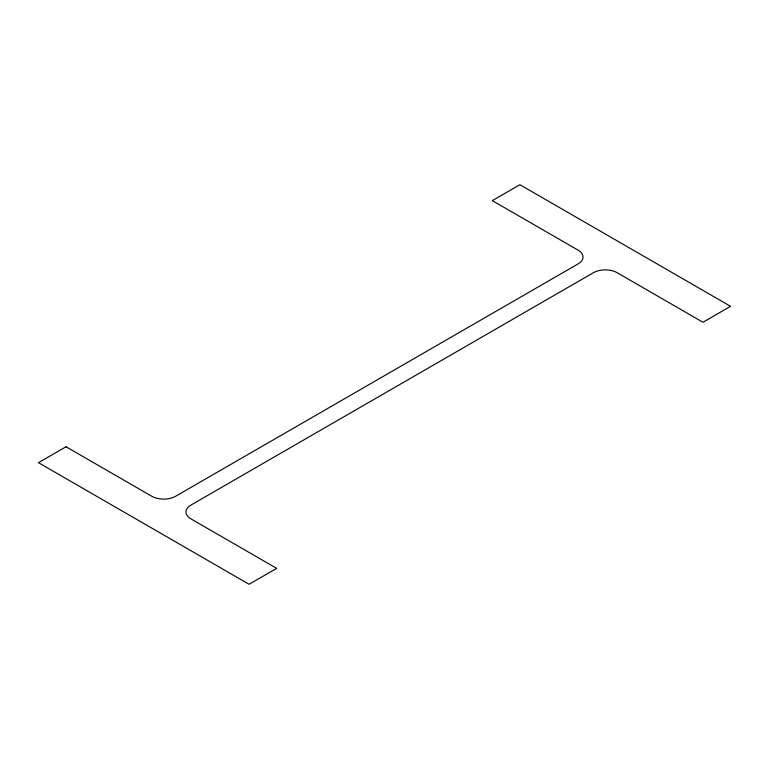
<?xml version="1.0" encoding="UTF-8"?>
<svg xmlns="http://www.w3.org/2000/svg" width="769" height="769" viewBox="0 0 769 769"><rect width="100%" height="100%" fill="white"/><g stroke="black" fill="none" stroke-linecap="round" stroke-linejoin="round"><path stroke-width="1.15" d="M66.038 446.751L38.45 462.678L249.089 584.286L276.677 568.368L190.914 518.854A16.841 9.728 0 0 1 190.914 505.098L593.38 272.735A16.841 9.728 0 0 1 617.209 272.735L702.962 322.249L730.55 306.322L519.911 184.714L492.323 200.632L578.086 250.146A16.841 9.728 0 0 1 578.086 263.902L175.62 496.265A16.841 9.728 0 0 1 151.791 496.265L66.038 446.751"/></g></svg>
